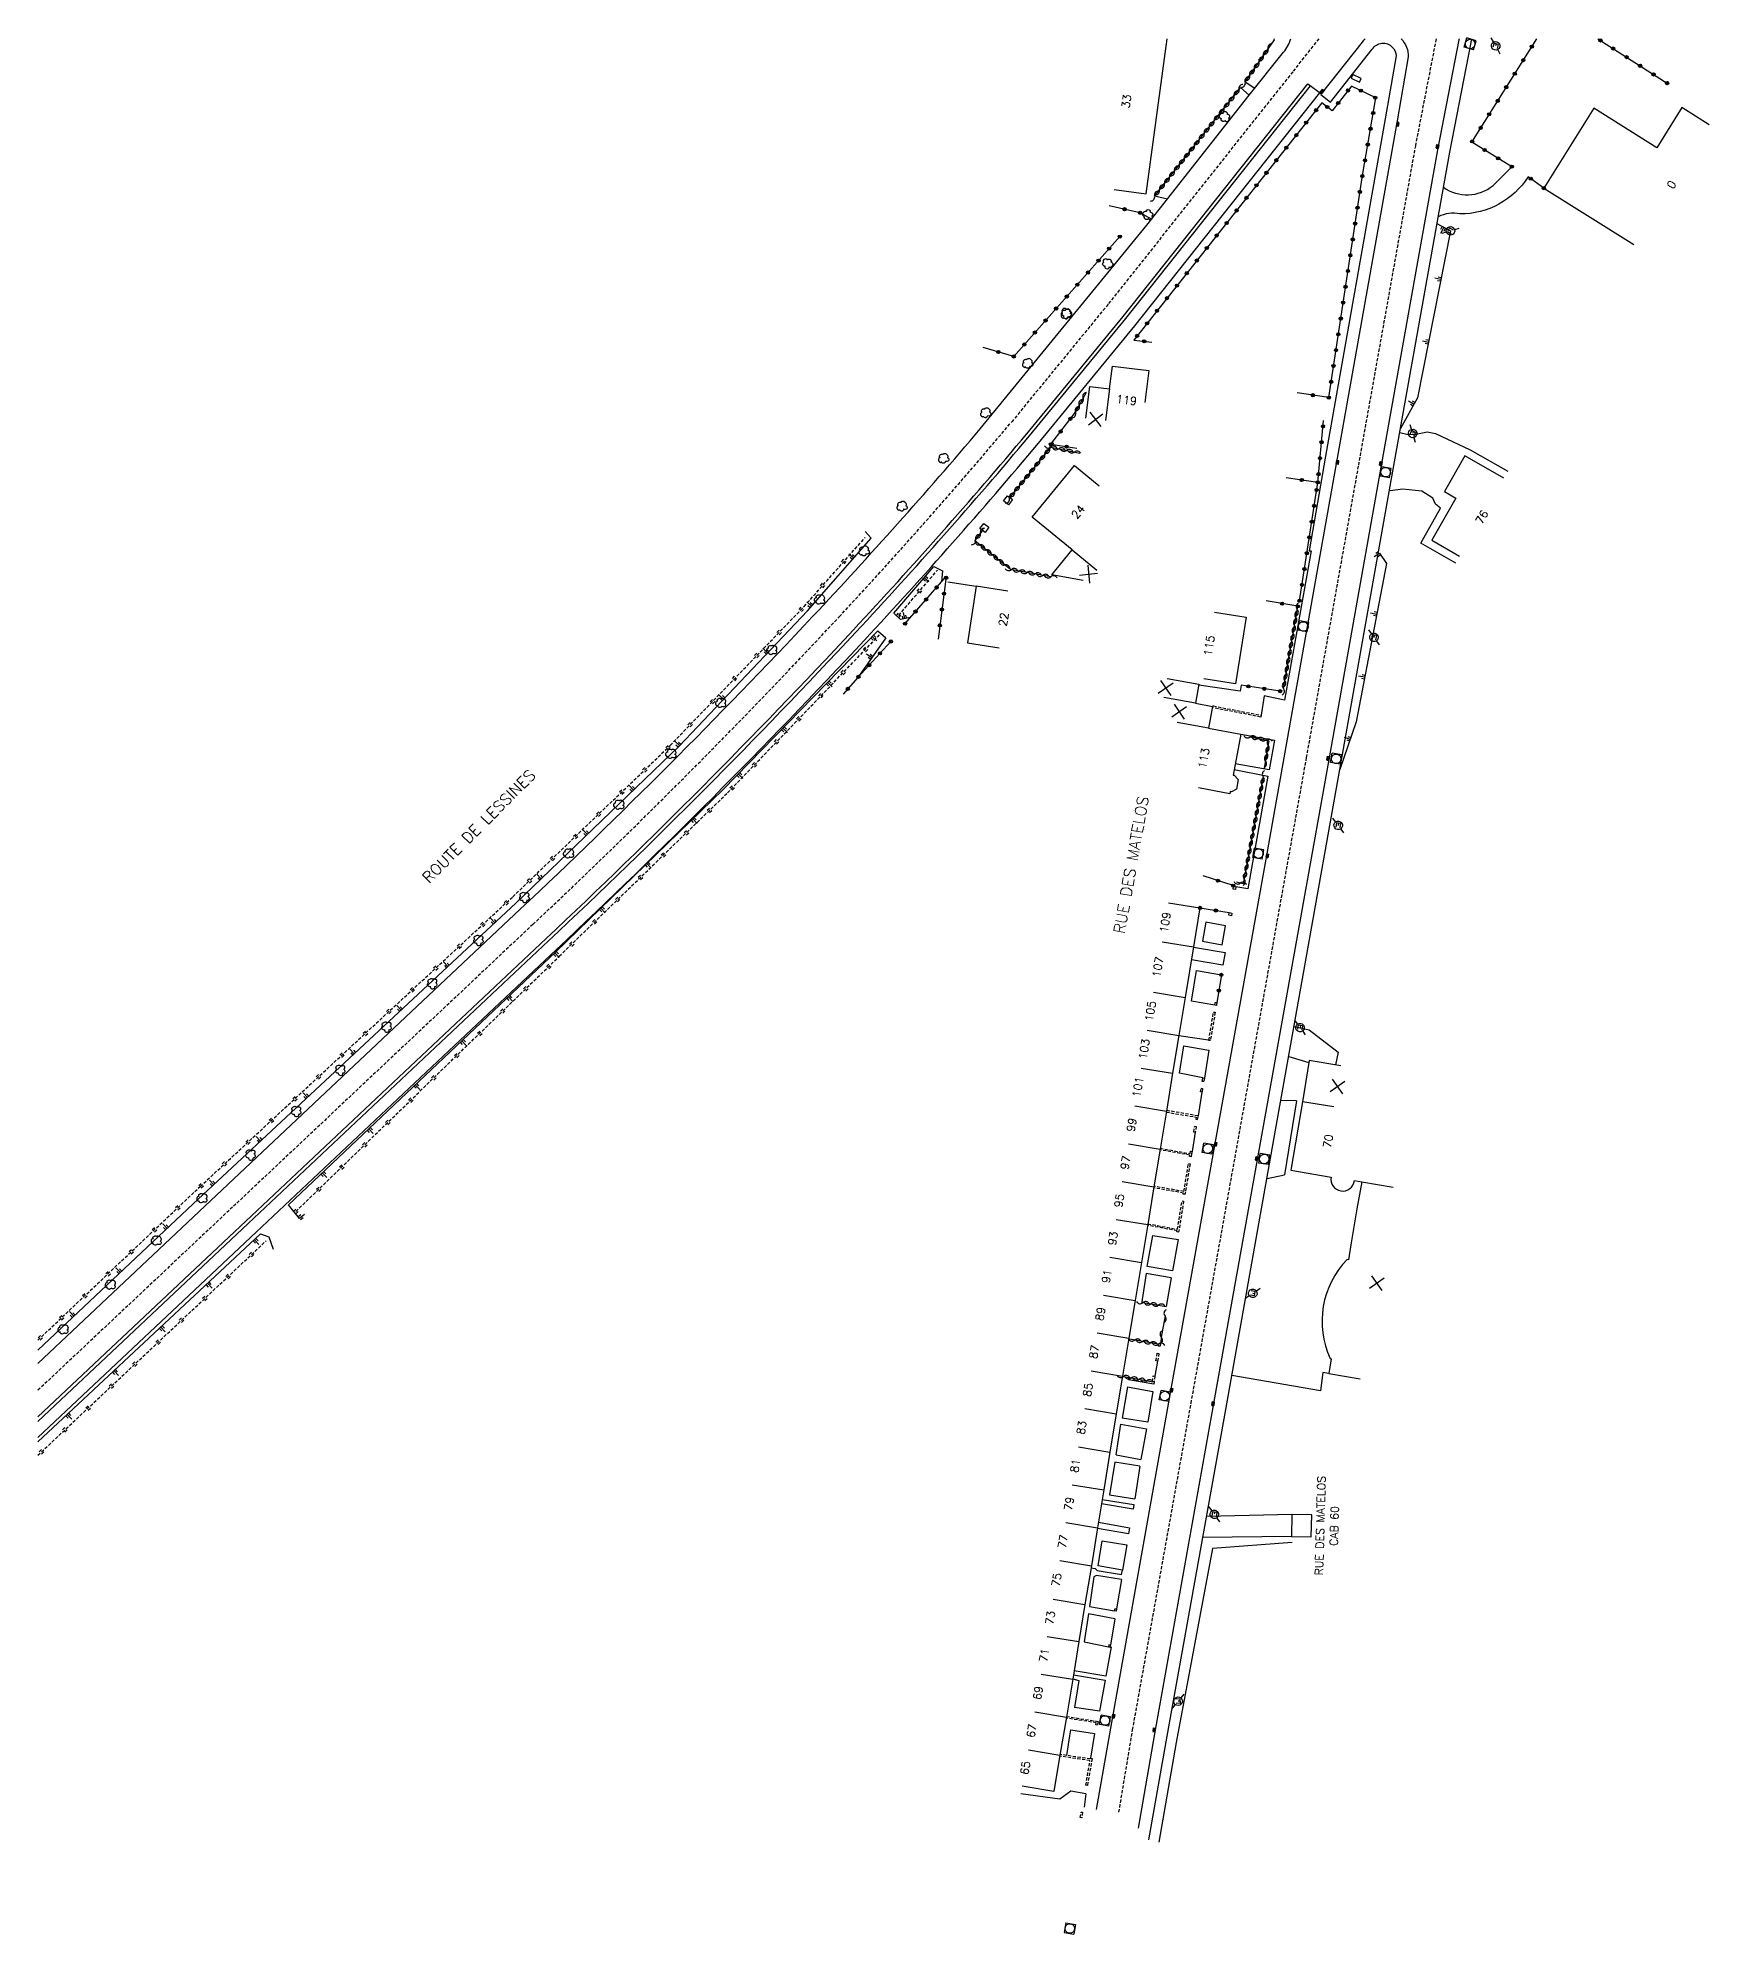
# Model space of a CAD drawing. Header units: millimetres. Extents: x 109000 to 110000, y 146999 to 148000.
# Drawn here: x 109000 to 109261, y 147703.9 to 148000.1 of the extents above; entities that cross this region are included whole.
import ezdxf
from ezdxf.enums import TextEntityAlignment as Align

# ---------------------------------------------------------------- set-up
doc = ezdxf.new("R2010")
doc.units = ezdxf.units.MM
doc.linetypes.add('DASHED', pattern=[0.75, 0.5, -0.25])
doc.layers.get('0').update_dxf_attribs({"linetype": 'CONTINUOUS'})
for name, color, linetype in [('W0001', 6, 'DASHED'), ('W0008', 7, 'CONTINUOUS'), ('W0100', 7, 'CONTINUOUS'), ('W0112', 1, 'DASHED'), ('W0211', 2, 'CONTINUOUS'), ('W0220', 5, 'DASHED'), ('W0300', 7, 'CONTINUOUS'), ('W0310', 3, 'CONTINUOUS'), ('W0322', 7, 'CONTINUOUS'), ('W0330', 7, 'CONTINUOUS'), ('W0334', 7, 'CONTINUOUS'), ('W0400', 7, 'CONTINUOUS'), ('W0420', 7, 'CONTINUOUS'), ('W0471', 7, 'CONTINUOUS'), ('W0984', 7, 'CONTINUOUS'), ('W0989', 7, 'CONTINUOUS'), ('W0991', 7, 'CONTINUOUS'), ('W1102', 7, 'CONTINUOUS')]:
    doc.layers.add(name, color=color, linetype=linetype)
doc.styles.get("Standard").update_dxf_attribs({"font": 'romans.shx', "width": 0.85})

# ---------------------------------------------------------------- blocks, each defined once
blk = doc.blocks.new('T400')
for p, q in [((-0.15, 0.3), (0.15, 0.3)), ((-0.15, -0.25), (-0.15, 0.3)), ((-0.15, 0.15), (0.15, 0.15)), ((-0.15, 0), (0.15, 0)), ((0.15, 0.3), (0.15, -0.25)), ((-0.15, -0.15), (0.15, -0.15)), ((-0.15, -0.25), (-0.15, -0.3)), ((-0.15, -0.3), (0.15, -0.3)), ((0.15, -0.3), (0.15, -0.25))]:
    blk.add_line(p, q)
blk = doc.blocks.new('T420')
for p, q in [((0.75, 0.75), (-0.75, 0.75)), ((-0.75, 0.75), (-0.75, -0.75)), ((0.75, 0.75), (0.75, -0.75)), ((0.75, -0.75), (-0.75, -0.75))]:
    blk.add_line(p, q)
blk.add_ellipse((0, 0), major_axis=(-0.53, 0.53), ratio=1, start_param=3.926991, end_param=10.210176)
blk = doc.blocks.new('T471')
for p, q in [((-0.333334, 0.333334), (-0.333334, -0.333334)), ((-0.333334, 0.333334), (0.333334, 0.333334)), ((-0.333334, 0), (0, 0)), ((0.500001, 0.500001), (1.000002, 1.000002)), ((-0.500001, -0.500001), (-1.000002, -1.000002)), ((-0.333334, -0.333334), (0.333334, -0.333334))]:
    blk.add_line(p, q)
blk.add_ellipse((0, 0), major_axis=(0.471405, 0.471405), ratio=1, start_param=5.4977871438, end_param=11.780972451)
blk = doc.blocks.new('t322o')
at = {"color": 0, "linetype": 'Continuous'}
for radius in [0.25, 0.15]:
    blk.add_circle((0, 0), radius, dxfattribs=at)
blk = doc.blocks.new('t310o')
at = {"color": 0, "linetype": 'Continuous'}
for centre, start, end in [((-0.5, 0.38), 216.8699, 323.1304), ((0.5, -0.37), 36.8699, 143.1303)]:
    blk.add_arc(centre, 0.625, start, end, dxfattribs=at)
blk = doc.blocks.new('t211o')
at = {"color": 0, "linetype": 'Continuous'}
for p, q in [((-0.29, 0.5), (-0.29, 0)), ((0, 1), (0, 0)), ((0.29, 0.5), (0.29, 0))]:
    blk.add_line(p, q, dxfattribs=at)
blk = doc.blocks.new('T300')
for p, q in [((-0.8, 0.51), (-0.86, 0.34)), ((-0.86, 0.34), (-0.86, 0.17)), ((-0.86, 0.17), (-0.74, 0.06)), ((-0.69, 0.63), (-0.8, 0.51)), ((-0.8, -0.06), (-0.74, 0.06)), ((-0.74, 0.06), (-0.69, 0.11)), ((-0.57, 0.69), (-0.69, 0.63)), ((-0.46, 0.69), (-0.57, 0.69)), ((-0.29, 0.63), (-0.46, 0.69)), ((-0.29, 0.63), (-0.17, 0.74)), ((-0.23, 0.57), (-0.29, 0.63)), ((-0.17, 0.74), (-0.06, 0.8)), ((-0.06, 0.8), (0.06, 0.8)), ((0.06, 0.8), (0.23, 0.74)), ((0.23, 0.74), (0.34, 0.63)), ((0.34, 0.63), (0.4, 0.51)), ((0.46, 0.46), (0.34, 0.46)), ((0.4, 0.51), (0.4, 0.46)), ((0.57, 0.4), (0.46, 0.46)), ((0.57, 0.4), (0.69, 0.29)), ((0.69, 0.29), (0.74, 0.17)), ((0.74, 0.06), (0.69, -0.17)), ((0.74, 0.17), (0.74, 0.06)), ((-0.8, -0.17), (-0.8, -0.06)), ((-0.8, -0.23), (-0.8, -0.17)), ((-0.74, -0.34), (-0.8, -0.23)), ((-0.69, -0.4), (-0.74, -0.34)), ((-0.51, -0.46), (-0.69, -0.4)), ((-0.4, -0.46), (-0.51, -0.46)), ((-0.4, -0.46), (-0.34, -0.46)), ((-0.34, -0.46), (-0.34, -0.4)), ((-0.34, -0.51), (-0.34, -0.46)), ((-0.29, -0.63), (-0.34, -0.51)), ((-0.17, -0.74), (-0.29, -0.63)), ((-0.06, -0.8), (-0.17, -0.74)), ((0.06, -0.8), (-0.06, -0.8)), ((0.17, -0.74), (0.06, -0.8)), ((0.23, -0.69), (0.17, -0.74)), ((0.29, -0.46), (0.23, -0.46)), ((0.29, -0.63), (0.23, -0.69)), ((0.46, -0.4), (0.29, -0.46)), ((0.34, -0.51), (0.29, -0.63)), ((0.34, -0.51), (0.34, -0.46)), ((0.57, -0.34), (0.46, -0.4)), ((0.63, -0.29), (0.57, -0.34)), ((0.69, -0.17), (0.63, -0.29))]:
    blk.add_line(p, q)
blk = doc.blocks.new('t112o')
at = {"color": 0, "linetype": 'Continuous'}
for p, q in [((-0.5, 0.5), (0.5, 0.5)), ((-0.5, -0.5), (-0.5, 0.5)), ((0.5, 0.5), (0.5, -0.5)), ((0.5, -0.5), (-0.5, -0.5))]:
    blk.add_line(p, q, dxfattribs=at)
blk = doc.blocks.new('t220o')
at = {"color": 0, "linetype": 'Continuous'}
for p, q in [((-0.25, 0.25), (0.25, 0.25)), ((-0.25, -0.25), (0.25, -0.25))]:
    blk.add_line(p, q, dxfattribs=at)
blk = doc.blocks.new('t991o')
at = {"color": 0, "linetype": 'Continuous'}
for p, q in [((-1, 1), (1, -1)), ((-1, -1), (1, 1))]:
    blk.add_line(p, q, dxfattribs=at)

msp = doc.modelspace()

# ---------------------------------------------------------------- linework, layer by layer
at = {"layer": 'W0001'}
msp.add_lwpolyline([(109200.08, 148000), (109195.99, 147994.84), (109167.15, 147958.51), (109152.15, 147940.22, -0.012669), (109125.16, 147909.71, -0.01678), (109077.32, 147861.66), (109030.41, 147817.5), (109000, 147788.89)], format="xyb", dxfattribs=at)
msp.add_lwpolyline([(109168.85, 147722.98), (109170.99, 147735.84), (109180.12, 147786.86), (109186.98, 147825.21), (109198.16, 147887.71), (109206.3, 147933.38), (109215.2, 147983.27), (109218.45, 148000)], dxfattribs=at)
at = {"layer": 'W0008'}
for points in [[(109000, 147793.09), (109025.16, 147816.82), (109075.33, 147864.01, 0.015499), (109121.01, 147909.74, 0.012122), (109147.2, 147939.04), (109173.19, 147970.85), (109189.18, 147991.17), (109194.55, 147997.88, 0.110033), (109195.7, 148000, 0.156509)], [(109000, 147784.75), (109032.48, 147815.31), (109079.39, 147859.46, 0.01678), (109127.37, 147907.66, 0.012675), (109154.47, 147938.29), (109169.5, 147956.61), (109198.35, 147992.95), (109200.47, 147991.37), (109206.88, 147999.48, -0.043236), (109207.31, 148000, -0.202505)], [(109212.93, 148000, -0.199227), (109214.05, 147997.15), (109212.33, 147987.15), (109202.96, 147934.48), (109196.18, 147896.48), (109191.78, 147871.84), (109183.69, 147826.53), (109176.86, 147788.5), (109167.69, 147736.97), (109165.32, 147723.42)], [(109171.91, 147720.5), (109174.45, 147735.22), (109183.58, 147786.24), (109190.44, 147824.6), (109201.62, 147887.09), (109209.76, 147932.76), (109218.65, 147982.63), (109221.99, 147999.81, -0.000373), (109222.03, 148000)]]:
    msp.add_lwpolyline(points, format="xyb", dxfattribs=at)
at = {"layer": 'W0100'}
for points in [[(109168.12, 147976.44), (109173.08, 147975.76), (109176.41, 148000)], [(109261.03, 147986.57), (109256.79, 147989.23), (109252.86, 147982.96), (109243.03, 147989.13), (109235.22, 147976.67), (109249.28, 147967.85)], [(109163.69, 147940.73), (109164.31, 147945.69), (109167.38, 147945.3), (109167.83, 147948.87), (109173.52, 147948.16), (109172.9, 147943.2)], [(109228.98, 147931.35), (109222.86, 147934.83), (109219.69, 147929.25), (109221.46, 147928.24), (109217.72, 147921.66), (109222.07, 147919.19)], [(109163.28, 147915.36), (109158.37, 147916.26), (109161.55, 147920.14), (109155.3, 147925.27), (109161.9, 147933.32), (109165.77, 147930.14)], [(109151.51, 147913.71), (109146.57, 147914.48), (109145.2, 147905.62), (109150.14, 147904.86)], [(109183.77, 147910.42), (109188.71, 147909.65), (109187.07, 147899.22), (109182.13, 147899.99)], [(109176.41, 147900.06), (109181.33, 147899.16), (109180.79, 147896.19), (109183.49, 147895.7), (109182.86, 147892.29), (109187.88, 147891.37), (109186.71, 147884.98), (109186.87, 147884.95), (109187.45, 147884.27), (109187.19, 147882.8), (109186.41, 147882.35), (109186.24, 147882.39), (109186.18, 147882.05), (109181.26, 147882.96)], [(109176.57, 147865.03), (109181.51, 147864.23), (109180.52, 147858.14), (109179.2, 147850.24), (109178.22, 147844.32), (109177.24, 147838.4), (109176.26, 147832.49), (109175.27, 147826.57), (109174.3, 147820.67), (109173.34, 147814.76), (109172.36, 147808.84), (109171.38, 147802.93), (109170.39, 147797.03), (109169.43, 147791.1), (109168.44, 147785.2), (109167.44, 147779.24), (109166.48, 147773.33), (109165.51, 147767.4), (109164.54, 147761.48), (109163.52, 147755.44), (109162.58, 147749.63), (109161.63, 147743.75), (109160.64, 147737.83), (109159.63, 147731.9), (109158.66, 147726.22), (109153.73, 147727.07)]]:
    msp.add_lwpolyline(points, dxfattribs=at)
for points in [[(109206.42, 147993.19), (109206.68, 147993.79), (109205.39, 147994.42), (109205.13, 147993.83)], [(109198.87, 147765.98), (109198.96, 147769.41), (109195.87, 147769.47), (109195.78, 147766.05)]]:
    msp.add_lwpolyline(points, close=True, dxfattribs=at)
msp.add_lwpolyline([(109203.5, 147839.57), (109198.57, 147840.39), (109197.5, 147833.96), (109195.72, 147823.26), (109201.99, 147822.18, 0.423712), (109203.5, 147820.02, 0.418209), (109205.65, 147821.64), (109206.77, 147821.45), (109206.03, 147817.21), (109205.09, 147811.62), (109204.69, 147809.28), (109204.48, 147809.32, 0.309851), (109201.86, 147793.84), (109202.01, 147793.81), (109201.62, 147791.48), (109206.55, 147790.65)], format="xyb", dxfattribs=at)
at = {"layer": 'W0112'}
for points in [[(109183.49, 147895.7), (109183.51, 147895.8), (109183.6, 147895.78), (109191.06, 147894.33), (109191.01, 147894.05), (109183.45, 147895.51)], [(109176.23, 147832.34), (109180.93, 147831.54), (109180.87, 147831.22), (109181.11, 147831.17), (109181.22, 147831.74), (109176.28, 147832.59)], [(109175.29, 147826.68), (109179.96, 147825.86), (109179.96, 147825.87), (109180.04, 147826.22), (109180.28, 147826.16), (109180.21, 147825.82), (109180.13, 147825.35), (109179.89, 147825.39), (109179.92, 147825.62), (109175.25, 147826.44)], [(109178.99, 147819.93), (109179, 147819.94), (109179.71, 147824.29), (109179.96, 147824.25), (109179.24, 147819.89), (109179.14, 147819.46), (109178.9, 147819.51), (109178.94, 147819.69), (109174.28, 147820.51)], [(109178.99, 147819.93), (109174.32, 147820.75)], [(109179.2, 147819.64), (109179.19, 147819.65)], [(109173.36, 147814.89), (109178, 147814.04), (109178, 147814.04), (109178.71, 147818.47), (109178.96, 147818.43), (109178.25, 147814), (109178.16, 147813.58), (109177.91, 147813.63), (109177.95, 147813.8), (109173.32, 147814.65)], [(109160.66, 147737.93), (109165.61, 147737.15), (109165.5, 147736.59), (109165.26, 147736.63), (109165.32, 147736.94), (109160.61, 147737.68)], [(109164.39, 147731.4), (109164.65, 147731.36), (109163.93, 147727.16), (109163.68, 147727.2), (109164.33, 147731.04), (109159.6, 147731.74)], [(109164.37, 147731.3), (109159.65, 147732)], [(109164.39, 147731.4), (109164.37, 147731.3)]]:
    msp.add_lwpolyline(points, dxfattribs=at)
for points in [[(109187.12, 147867.53), (109187.07, 147867.12), (109186.67, 147867.17), (109186.72, 147867.58)], [(109186.01, 147863.07), (109186.08, 147863.49), (109186.48, 147863.42), (109186.41, 147863)], [(109184.14, 147849.43), (109184.09, 147849), (109183.84, 147849.03), (109183.89, 147849.47)], [(109182.89, 147843.54), (109183.63, 147847.96), (109183.88, 147847.92), (109183.14, 147843.5)], [(109182.21, 147837.65), (109182.11, 147837.1), (109181.87, 147837.14), (109181.96, 147837.69)], [(109181.58, 147835.5), (109181.68, 147836.05), (109181.92, 147836), (109181.82, 147835.45)], [(109180.53, 147829.22), (109180.69, 147830.13), (109180.93, 147830.09), (109180.77, 147829.18)], [(109175.34, 147796.19), (109175.3, 147795.76), (109175.05, 147795.78), (109175.09, 147796.21)], [(109175.09, 147794.65), (109174.88, 147793.42), (109174.63, 147793.46), (109174.84, 147794.69)], [(109174.09, 147790.25), (109174.22, 147791.13), (109174.47, 147791.09), (109174.34, 147790.21)], [(109168.14, 147754.42), (109168.19, 147754.75), (109168.47, 147754.72), (109168.42, 147754.38)], [(109167.5, 147748.77), (109167.54, 147749.08), (109167.26, 147749.12), (109167.22, 147748.81)], [(109162.8, 147722.14), (109162.93, 147722.99), (109163.17, 147722.96), (109163.05, 147722.1)]]:
    msp.add_lwpolyline(points, close=True, dxfattribs=at)
at = {"layer": 'W0211'}
for points in [[(109218.53, 147971.11), (109220.63, 147969.99), (109215.51, 147943.88), (109212.83, 147939.13)], [(109000, 147795.16), (109024.27, 147818), (109074.67, 147864.96), (109100.14, 147889.5), (109120.19, 147910.64), (109130.14, 147921.99), (109129.2, 147923.01)], [(109209.57, 147919.66), (109210.65, 147918.05), (109205.93, 147893.28), (109203.33, 147885.85)], [(109136.3, 147909.61), (109134.74, 147909.26), (109133.7, 147910.29), (109139.92, 147917.56), (109141.29, 147916.86), (109141.16, 147915.18)], [(109040.84, 147815.73), (109039.14, 147817.87), (109080.85, 147857.32), (109107.03, 147882.74), (109131.17, 147907.51), (109132.43, 147906.41), (109128.07, 147900.22)], [(109000, 147780.82), (109034.79, 147813.3), (109036.06, 147812.83), (109036.77, 147810.92)]]:
    msp.add_lwpolyline(points, dxfattribs=at)
at = {"layer": 'W0220'}
for points in [[(109000, 147796.72), (109025.34, 147820.71), (109074.17, 147865.98), (109098.77, 147889.62), (109119.67, 147911.3), (109129.2, 147922.07)], [(109134.45, 147909.93), (109140.51, 147917)], [(109040.28, 147816.81), (109081.44, 147856.68), (109107.72, 147882.21), (109131.5, 147906.92)], [(109000, 147778.74), (109035.65, 147812.24)]]:
    msp.add_lwpolyline(points, dxfattribs=at)
at = {"layer": 'W0310'}
for points in [[(109188.57, 147993.25), (109193.15, 147999.82), (109193.09, 148000)], [(109174.42, 147975.42), (109187.86, 147992.38)], [(109162.06, 147941.65), (109163.76, 147944.8)], [(109151.76, 147928.24), (109158.22, 147936.2)], [(109158.22, 147936.2), (109162.72, 147935.25)], [(109158.2, 147915.95), (109151.91, 147917.11), (109146.33, 147921.58), (109147.7, 147923.36)], [(109194.54, 147898.52), (109196.8, 147911.34)], [(109189.33, 147890.95), (109192.29, 147890.35), (109191.55, 147886.07)], [(109191.4, 147884.69), (109188.28, 147867.98), (109187.21, 147868.24)], [(109172.58, 147802.57), (109176.22, 147801.99)], [(109176.05, 147800.48), (109175.86, 147799.43)], [(109175.03, 147796.08), (109170.51, 147796.88)], [(109175.46, 147797.18), (109175.38, 147796.36)], [(109169.54, 147791.03), (109174.21, 147790.18)]]:
    msp.add_lwpolyline(points, dxfattribs=at)
at = {"layer": 'W0322'}
for points in [[(109230.23, 147980.01), (109223.95, 147983.85), (109234.13, 148000)], [(109243.65, 148000), (109254.66, 147992.95)], [(109201.63, 147943.94), (109206.88, 147978.61), (109208.98, 147990.75), (109205.17, 147992.61), (109202.16, 147988.75), (109200.56, 147989.99), (109171.17, 147952.93), (109173.99, 147952.59)], [(109235.22, 147976.67), (109232.75, 147978.44)], [(109172.17, 147972.81), (109167.3, 147973.91)], [(109152.42, 147950.36), (109169.01, 147969.11)], [(109152.42, 147950.36), (109147.62, 147951.78)], [(109201.63, 147943.94), (109196.68, 147944.68)], [(109158.21, 147936.65), (109162.06, 147941.65)], [(109197.07, 147912.22), (109199.91, 147930.7), (109200.81, 147940.34)], [(109158.21, 147936.65), (109162.25, 147936.02)], [(109199.91, 147930.7), (109194.96, 147931.43)], [(109135.45, 147908.63), (109141.88, 147916.01), (109140.6, 147906.23)], [(109196.8, 147911.34), (109191.87, 147912.17)], [(109133.22, 147905.85), (109128.07, 147900.22), (109125.79, 147897.64)], [(109194.03, 147898.09), (109187.95, 147899)], [(109186.69, 147867.71), (109182, 147869.26)], [(109181.51, 147864.23), (109186.06, 147863.49)], [(109184.85, 147853.78), (109184.14, 147849.43)]]:
    msp.add_lwpolyline(points, dxfattribs=at)
at = {"layer": 'W0330'}
msp.add_lwpolyline([(109195.93, 147765.1), (109183.44, 147764.19), (109177.81, 147733.88), (109175.07, 147718.31)], dxfattribs=at)
at = {"layer": 'W0334'}
for points in [[(109173.52, 147718.65), (109176.4, 147734.87), (109185.53, 147785.89), (109192.39, 147824.25), (109203.49, 147886.76), (109211.63, 147932.43), (109220.52, 147982.28), (109223.85, 147999.42, -0.001147), (109223.98, 148000)], [(109200.47, 147991.37), (109200.4, 147991.29), (109201.89, 147990.11), (109208.43, 147998.36, -0.482258), (109211.55, 147998.7, -0.187506), (109212.15, 147997.31), (109210.46, 147987.48), (109201.09, 147934.81), (109198.55, 147920.03), (109198.89, 147919.99), (109194.73, 147896.7), (109191.53, 147897.35), (109191.06, 147894.33)], [(109000, 147784.02), (109032.84, 147814.92), (109079.75, 147859.07, 0.01678), (109127.76, 147907.3, 0.012676), (109154.88, 147937.96), (109169.91, 147956.28), (109198.77, 147992.64)], [(109000, 147781.53), (109034.08, 147813.6), (109080.99, 147857.75, 0.01678), (109129.09, 147906.06, 0.012679), (109156.28, 147936.8), (109171.32, 147955.14), (109200.23, 147991.55)], [(109219.54, 147976.8, 0.337197), (109227.28, 147977.06), (109230.23, 147980.01)], [(109232.75, 147978.44, -0.259203), (109222.12, 147972.62, 0.170364), (109218.72, 147972.19, 0.170364)]]:
    msp.add_lwpolyline(points, format="xyb", dxfattribs=at)
for points in [[(109189.18, 147991.17), (109187.86, 147992.38)], [(109188.57, 147993.25), (109190.09, 147992.3)], [(109173.94, 147971.8), (109172.17, 147972.81)], [(109176.42, 147974.96), (109174.42, 147975.42)], [(109212.74, 147938.5), (109214.04, 147938.2), (109215.3, 147938.24), (109217, 147938.58), (109218.32, 147938.35), (109223.73, 147935.79), (109229.61, 147932.45)], [(109221.45, 147918.1), (109216, 147921.2), (109219.1, 147926.67), (109218.28, 147927.31), (109217.87, 147928.25), (109216.15, 147929.31), (109213.21, 147929.64), (109211.23, 147929.38)], [(109142.11, 147915.14), (109146.57, 147914.48)], [(109187.95, 147899), (109187.8, 147898.08), (109181.31, 147899.03)], [(109187.88, 147891.37), (109193.17, 147890.45), (109192.33, 147885.8), (109187.03, 147886.73)], [(109186.87, 147885.86), (109192.13, 147884.8), (109189.01, 147867.22), (109187.12, 147867.53)], [(109180.51, 147858.08), (109185.42, 147857.25), (109185.09, 147855.27), (109180.18, 147856.1)], [(109183.84, 147849.03), (109180.2, 147849.64), (109180.97, 147854.43), (109184.85, 147853.78)], [(109196.2, 147845.7), (109198.54, 147845.18), (109203.08, 147841.7), (109202.66, 147839.71)], [(109182.83, 147843.56), (109178.2, 147844.24)], [(109181.96, 147837.69), (109178.33, 147838.42), (109178.97, 147842.67), (109182.89, 147842.03), (109182.21, 147837.65)], [(109195.37, 147841.02), (109198.52, 147840.09)], [(109181.82, 147835.45), (109181.22, 147831.74)], [(109196.61, 147834.1), (109194.15, 147834.16)], [(109196.61, 147834.1), (109194.71, 147822.54)], [(109180.77, 147829.18), (109180.28, 147826.16)], [(109191.98, 147821.97), (109194.71, 147822.54)], [(109177.02, 147806.44), (109173.12, 147807.13), (109172.39, 147802.41)], [(109177.02, 147806.44), (109176.22, 147801.99)], [(109175.86, 147799.43), (109175.46, 147797.18)], [(109174.88, 147793.42), (109174.47, 147791.09)], [(109170.21, 147789.42), (109174.16, 147788.71), (109173.34, 147783.9), (109169.35, 147784.55)], [(109170.21, 147789.42), (109169.35, 147784.55)], [(109174.34, 147790.21), (109174.28, 147789.83), (109170.37, 147790.5), (109170.43, 147790.87)], [(109201.62, 147791.48), (109200.7, 147791.67), (109200.36, 147788.82), (109186.47, 147791.19)], [(109168.41, 147778.8), (109169.17, 147783.6), (109173.16, 147782.86), (109172.26, 147778.08)], [(109172.14, 147777.03), (109168.23, 147777.66), (109167.37, 147772.56), (109171.31, 147771.93)], [(109168.41, 147778.8), (109172.26, 147778.08)], [(109172.14, 147777.03), (109171.31, 147771.93)], [(109166.23, 147771.83), (109171.16, 147771.02), (109171.08, 147770.31), (109166.12, 147771.12)], [(109195.87, 147769.47), (109182.54, 147769.17)], [(109165.65, 147768.29), (109170.52, 147767.42), (109170.34, 147766.44), (109165.49, 147767.31)], [(109195.78, 147766.05), (109181.92, 147765.9)], [(109169.25, 147759.31), (109165.37, 147759.97), (109164.92, 147759.72), (109164.24, 147755.1), (109168.14, 147754.42)], [(109164.48, 147761.13), (109165.13, 147761.03), (109165.45, 147760.73), (109169.27, 147760.1), (109169.39, 147760.78)], [(109169.25, 147759.31), (109168.47, 147754.72)], [(109168.21, 147753.16), (109164.12, 147753.97), (109163.43, 147749.58), (109167.22, 147748.81)], [(109168.21, 147753.16), (109167.54, 147749.08)], [(109167.5, 147748.77), (109167.64, 147748.81), (109166.83, 147744.23), (109161.84, 147745.07)], [(109161.64, 147743.8), (109162.61, 147743.55), (109161.91, 147739.35)], [(109161.73, 147744.41), (109166.69, 147743.59), (109165.84, 147738.75), (109161.91, 147739.35)], [(109160.71, 147731.84), (109161.19, 147734.91), (109161.34, 147735.86), (109165.06, 147735.28), (109164.39, 147731.4)], [(109163.67, 147725.87), (109161.36, 147726.26), (109159.6, 147724.99), (109153.52, 147725.83)], [(109163.67, 147725.87), (109163.41, 147723.76)]]:
    msp.add_lwpolyline(points, dxfattribs=at)
for points in [[(109184.99, 147858.45), (109185.5, 147861.43), (109182.42, 147862), (109181.91, 147859.02)], [(109173.28, 147808.23), (109174.12, 147813.08), (109178.08, 147812.41), (109177.21, 147807.56)], [(109166.25, 147765.35), (109170.07, 147764.73), (109169.39, 147760.78), (109165.61, 147761.45)]]:
    msp.add_lwpolyline(points, close=True, dxfattribs=at)
at = {"layer": 'W1102'}
for p, q in [((109180.79, 147896.19), (109175.87, 147897.09)), ((109182.86, 147892.29), (109177.94, 147893.2)), ((109175.59, 147858.94), (109180.52, 147858.14)), ((109174.26, 147851.07), (109179.2, 147850.24)), ((109173.28, 147845.14), (109178.22, 147844.32)), ((109172.3, 147839.22), (109177.24, 147838.4)), ((109202.43, 147833.14), (109197.5, 147833.96)), ((109171.33, 147833.3), (109176.26, 147832.49)), ((109170.34, 147827.4), (109175.27, 147826.57)), ((109169.37, 147821.48), (109174.3, 147820.67)), ((109168.4, 147815.57), (109173.34, 147814.76)), ((109167.43, 147809.65), (109172.36, 147808.84)), ((109166.44, 147803.75), (109171.38, 147802.93)), ((109165.46, 147797.85), (109170.39, 147797.03)), ((109164.49, 147791.9), (109169.43, 147791.1)), ((109163.5, 147786.03), (109168.44, 147785.2)), ((109162.51, 147780.06), (109167.44, 147779.24)), ((109161.55, 147774.13), (109166.48, 147773.33)), ((109160.57, 147768.21), (109165.51, 147767.4)), ((109159.61, 147762.28), (109164.54, 147761.48)), ((109158.59, 147756.28), (109163.52, 147755.44)), ((109157.65, 147750.43), (109162.58, 147749.63)), ((109156.69, 147744.55), (109161.63, 147743.75)), ((109155.71, 147738.66), (109160.64, 147737.83)), ((109154.7, 147732.74), (109159.63, 147731.9))]:
    msp.add_line(p, q, dxfattribs=at)
at = {"layer": 'W1102', "flags": 128}
for points in [[(109167.38, 147945.3), (109166.76, 147940.34)], [(109161.55, 147920.14), (109165.41, 147916.97)], [(109206.77, 147821.45), (109211.7, 147820.62)]]:
    msp.add_lwpolyline(points, dxfattribs=at)

# ---------------------------------------------------------------- block references
at = {"layer": 'W0112', "rotation": 52.3717427395969}
for p in [(109151.51, 147927.91), (109147.84, 147923.59)]:
    msp.add_blockref('t112o', p, dxfattribs=at)
at = {"layer": 'W0211'}
for p, rotation in [((109219.62, 147970.53), 151.902205484262), ((109219.15, 147962.44), 78.90127162268689), ((109217.23, 147952.62), 78.90127162268689), ((109214.97, 147942.93), 60.5304203136508), ((109127.42, 147918.9), 48.77755870398011), ((109209.57, 147919.66), 123.923645558965), ((109138.42, 147915.81), 229.466268420122), ((109120.83, 147911.37), 48.77755870398011), ((109209.14, 147910.13), 79.20338416459941), ((109135.36, 147909.4), 12.7961372326836), ((109113.98, 147904.09), 46.5209419348121), ((109130.31, 147906.63), 225.74168904366), ((109130.25, 147903.32), 54.8512831706339), ((109123.34, 147899.47), 225.74168904366), ((109207.27, 147900.31), 79.20338416459941), ((109107.1, 147896.84), 46.5209419348121), ((109100.22, 147889.58), 46.5209419348121), ((109116.36, 147892.31), 225.74168904366), ((109204.99, 147890.59), 70.72491456526309), ((109109.38, 147885.15), 225.74168904366), ((109093.02, 147882.64), 43.9349571377873), ((109102.27, 147878.12), 224.149309894878), ((109085.82, 147875.7), 43.9349571377873), ((109078.62, 147868.76), 43.9349571377873), ((109095.09, 147871.15), 224.149309894878), ((109087.92, 147864.18), 224.149309894878), ((109071.37, 147861.88), 42.9712599688301), ((109080.74, 147857.22), 223.406715969409), ((109064.05, 147855.06), 42.9712599688301), ((109056.73, 147848.24), 42.9712599688301), ((109073.48, 147850.35), 223.406715969409), ((109066.21, 147843.48), 223.406715969409), ((109049.41, 147841.43), 42.9712599688301), ((109058.95, 147836.61), 223.406715969409), ((109042.1, 147834.61), 42.9712599688301), ((109034.78, 147827.8), 42.9712599688301), ((109051.68, 147829.73), 223.406715969409), ((109027.46, 147820.98), 42.9712599688301), ((109044.42, 147822.86), 223.406715969409), ((109040.84, 147815.73), 308.462095396632), ((109020.17, 147814.14), 43.263672828447), ((109033.83, 147812.4), 223.031945916743), ((109012.88, 147807.29), 43.263672828447), ((109026.52, 147805.57), 223.031945916743), ((109005.6, 147800.44), 43.263672828447), ((109019.21, 147798.75), 223.031945916743), ((109011.9, 147791.92), 223.031945916743), ((109004.59, 147785.1), 223.031945916743)]:
    msp.add_blockref('t211o', p, dxfattribs=dict(at, rotation=rotation))
at = {"layer": 'W0220'}
for p, rotation in [((109125.89, 147918.33), 48.48742847183456), ((109122.57, 147914.58), 48.48742847183456), ((109137.7, 147913.72), 49.3820406919536), ((109119.24, 147910.86), 46.05617193819954), ((109134.45, 147909.93), 49.3820406919536), ((109115.77, 147907.25), 46.05617193819954), ((109129.26, 147904.59), 46.0898247812157), ((109112.3, 147903.65), 46.05617193819954), ((109108.83, 147900.05), 46.05617193819954), ((109125.79, 147900.99), 46.0898247812157), ((109105.36, 147896.45), 46.05617193819954), ((109122.32, 147897.38), 46.0898247812157), ((109101.89, 147892.85), 46.05617193819954), ((109118.85, 147893.78), 46.0898247812157), ((109115.38, 147890.18), 46.0898247812157), ((109098.41, 147889.27), 43.86450743078144), ((109111.92, 147886.58), 46.0898247812157), ((109094.8, 147885.8), 43.86450743078144), ((109091.2, 147882.34), 43.86450743078144), ((109108.45, 147882.97), 46.0898247812157), ((109087.59, 147878.87), 43.86450743078144), ((109104.89, 147879.47), 44.1830243483399), ((109083.99, 147875.41), 43.86450743078144), ((109101.3, 147875.98), 44.1830243483399), ((109080.38, 147871.94), 43.86450743078144), ((109097.72, 147872.5), 44.1830243483399), ((109094.13, 147869.01), 44.1830243483399), ((109076.78, 147868.48), 43.86450743078144), ((109073.16, 147865.03), 42.82690149231732), ((109090.55, 147865.53), 44.1830243483399), ((109069.49, 147861.63), 42.82690149231732), ((109086.96, 147862.04), 44.1830243483399), ((109065.82, 147858.24), 42.82690149231732), ((109083.38, 147858.56), 44.1830243483399), ((109062.16, 147854.84), 42.82690149231732), ((109079.79, 147855.07), 44.0906464820067), ((109058.49, 147851.44), 42.82690149231732), ((109076.2, 147851.6), 44.0906464820067), ((109072.6, 147848.12), 44.0906464820067), ((109054.82, 147848.04), 42.82690149231732), ((109051.16, 147844.64), 42.82690149231732), ((109069.01, 147844.64), 44.0906464820067), ((109047.49, 147841.24), 42.82690149231732), ((109065.42, 147841.16), 44.0906464820067), ((109043.82, 147837.84), 42.82690149231732), ((109061.83, 147837.68), 44.0906464820067), ((109040.15, 147834.44), 42.82690149231732), ((109058.24, 147834.2), 44.0906464820067), ((109036.49, 147831.04), 42.82690149231732), ((109054.65, 147830.72), 44.0906464820067), ((109032.82, 147827.64), 42.82690149231732), ((109051.06, 147827.24), 44.0906464820067), ((109029.15, 147824.25), 42.82690149231732), ((109047.47, 147823.76), 44.0906464820067), ((109025.49, 147820.85), 42.82690149231732), ((109043.88, 147820.28), 44.0906464820067), ((109021.85, 147817.41), 43.4292150129933), ((109040.28, 147816.81), 44.0906464820067), ((109018.22, 147813.97), 43.4292150129933), ((109014.59, 147810.54), 43.4292150129933), ((109033.36, 147810.09), 43.21089417996701), ((109010.96, 147807.1), 43.4292150129933), ((109029.72, 147806.66), 43.21089417996701), ((109007.33, 147803.66), 43.4292150129933), ((109026.08, 147803.24), 43.21089417996701), ((109003.7, 147800.22), 43.4292150129933), ((109022.43, 147799.82), 43.21089417996701), ((109000.38, 147797.08), 43.4292150129933), ((109018.79, 147796.39), 43.21089417996701), ((109015.14, 147792.97), 43.21089417996701), ((109011.5, 147789.55), 43.21089417996701), ((109007.85, 147786.12), 43.21089417996701), ((109004.21, 147782.7), 43.21089417996701), ((109000.57, 147779.28), 43.21089417996701)]:
    msp.add_blockref('t220o', p, dxfattribs=dict(at, rotation=rotation))
at = {"layer": 'W0300'}
for p, rotation in [((109185.31, 147987.86), 167.011151561826), ((109173.31, 147972.53), 167.011151561826), ((109167.14, 147964.79), 343.510410061363), ((109160.71, 147957.02), 61.55032406955999), ((109160.69, 147957.05), 343.510410061363), ((109154.68, 147949.33), 61.55032406955999), ((109148.11, 147941.61), 61.55032406955999), ((109141.54, 147934.49), 61.55032406955999), ((109135.03, 147927.02), 61.55032406955999), ((109129.12, 147920.03), 61.55032406955999), ((109122.2, 147912.42), 44.18302434834001), ((109114.73, 147904.55), 44.18302434834001), ((109106.76, 147896.28), 44.18302434834001), ((109098.98, 147888.32), 44.0906464820067), ((109090.85, 147880.37), 44.0906464820067), ((109082.99, 147872.75), 44.0906464820067), ((109075.98, 147866), 128.462095396632), ((109068.8, 147859.29), 128.462095396632), ((109061.59, 147852.53), 128.462095396632), ((109054.44, 147845.76), 128.462095396632), ((109047.22, 147839.01), 128.462095396632), ((109040.34, 147832.57), 128.462095396632), ((109033.2, 147825.78), 128.462095396632), ((109025.74, 147818.91), 42.8267278515357), ((109018.6, 147812.29), 42.8267278515357), ((109011.42, 147805.41), 42.8267278515357), ((109004.04, 147798.43), 42.8267278515357)]:
    msp.add_blockref('T300', p, dxfattribs=dict(at, rotation=rotation))
at = {"layer": 'W0310'}
for p, rotation in [((109190.71, 147996.32), 55.1230177623568), ((109191.42, 147997.35), 55.1230177623568), ((109192.14, 147998.38), 55.1230177623568), ((109188.57, 147993.25), 55.1230177623568), ((109189.28, 147994.27), 55.1230177623568), ((109189.99, 147995.3), 55.1230177623568), ((109186.06, 147990.11), 51.6138969993394), ((109186.84, 147991.09), 51.6138969993394), ((109187.61, 147992.07), 51.6138969993394), ((109183.73, 147987.17), 51.6138969993394), ((109184.51, 147988.15), 51.6138969993394), ((109185.28, 147989.13), 51.6138969993394), ((109181.4, 147984.24), 51.6138969993394), ((109182.18, 147985.22), 51.6138969993394), ((109182.96, 147986.2), 51.6138969993394), ((109179.07, 147981.3), 51.6138969993394), ((109179.85, 147982.28), 51.6138969993394), ((109180.63, 147983.26), 51.6138969993394), ((109176.75, 147978.36), 51.6138969993394), ((109177.52, 147979.34), 51.6138969993394), ((109178.3, 147980.32), 51.6138969993394), ((109174.42, 147975.42), 51.6138969993394), ((109175.19, 147976.4), 51.6138969993394), ((109175.97, 147977.38), 51.6138969993394), ((109162.65, 147942.75), 61.5503240695599), ((109163.25, 147943.85), 61.5503240695599), ((109162.06, 147941.65), 61.5503240695599), ((109156.49, 147934.06), 50.9231586206855), ((109157.27, 147935.03), 50.9231586206855), ((109158.22, 147936.2), 348.097743436328), ((109158.06, 147936), 50.9231586206855), ((109159.45, 147935.94), 348.097743436328), ((109160.67, 147935.69), 348.097743436328), ((109161.89, 147935.43), 348.097743436328), ((109154.12, 147931.15), 50.9231586206855), ((109154.91, 147932.12), 50.9231586206855), ((109155.7, 147933.09), 50.9231586206855), ((109151.76, 147928.24), 50.9231586206855), ((109152.55, 147929.21), 50.9231586206855), ((109153.33, 147930.18), 50.9231586206855), ((109146.46, 147921.75), 52.3717427395968), ((109147.22, 147922.74), 52.3717427395968), ((109147.15, 147920.93), 141.315674993229), ((109148.12, 147920.15), 141.315674993229), ((109149.1, 147919.37), 141.315674993229), ((109150.07, 147918.59), 141.315674993229), ((109151.05, 147917.8), 141.315674993229), ((109152.05, 147917.09), 169.578861865401), ((109153.28, 147916.86), 169.578861865401), ((109154.51, 147916.63), 169.578861865401), ((109155.74, 147916.41), 169.578861865401), ((109156.97, 147916.18), 169.578861865401), ((109158.2, 147915.95), 169.578861865401), ((109196.49, 147909.6), 80.0109815421369), ((109196.71, 147910.83), 80.0109815421369), ((109196.06, 147907.13), 80.0109815421369), ((109196.27, 147908.36), 80.0109815421369), ((109195.62, 147904.67), 80.0109815421369), ((109195.84, 147905.9), 80.0109815421369), ((109194.97, 147900.98), 80.0109815421369), ((109195.19, 147902.21), 80.0109815421369), ((109195.41, 147903.44), 80.0109815421369), ((109194.54, 147898.52), 80.0109815421369), ((109194.76, 147899.75), 80.0109815421369), ((109189.33, 147890.95), 348.50744558051), ((109190.56, 147890.7), 348.50744558051), ((109191.78, 147890.45), 348.50744558051), ((109192.16, 147889.62), 260.151789849151), ((109191.74, 147887.16), 260.151789849151), ((109191.95, 147888.39), 260.151789849151), ((109191.18, 147883.46), 259.424109006593), ((109191.4, 147884.69), 259.424109006593), ((109190.72, 147881), 259.424109006593), ((109190.95, 147882.23), 259.424109006593), ((109190.03, 147877.32), 259.424109006593), ((109190.26, 147878.55), 259.424109006593), ((109190.49, 147879.78), 259.424109006593), ((109189.57, 147874.86), 259.424109006593), ((109189.8, 147876.09), 259.424109006593), ((109188.88, 147871.17), 259.424109006593), ((109189.11, 147872.4), 259.424109006593), ((109189.34, 147873.63), 259.424109006593), ((109188.42, 147868.72), 259.424109006593), ((109188.65, 147869.95), 259.424109006593), ((109187.8, 147868.1), 166.357768602909), ((109172.58, 147802.57), 350.931125392884), ((109173.82, 147802.37), 350.931125392884), ((109175.05, 147802.18), 350.931125392884), ((109176.05, 147800.48), 259.962722462549), ((109175.46, 147797.18), 264.005697520547), ((109171.34, 147796.73), 169.979885210767), ((109172.57, 147796.52), 169.979885210767), ((109173.8, 147796.3), 169.979885210767), ((109175.03, 147796.08), 169.979885210767), ((109169.54, 147791.03), 349.697526826663), ((109170.77, 147790.81), 349.697526826663), ((109172, 147790.59), 349.697526826663), ((109173.23, 147790.36), 349.697526826663)]:
    msp.add_blockref('t310o', p, dxfattribs=dict(at, rotation=rotation))
at = {"layer": 'W0322'}
for p, rotation in [((109244.07, 147999.73), 327.3505432765249), ((109232.02, 147996.65), 57.76669051971119), ((109233.35, 147998.76), 57.76669051971119), ((109246.05, 147998.47), 327.3505432765249), ((109248.15, 147997.12), 327.3505432765249), ((109230.68, 147994.53), 57.76669051971119), ((109250.26, 147995.77), 327.3505432765249), ((109252.36, 147994.42), 327.3505432765249), ((109204.63, 147991.92), 232.027541486375), ((109206.63, 147991.89), 153.976900983551), ((109208.88, 147990.8), 153.976900983551), ((109228.02, 147990.3), 57.76669051971119), ((109229.35, 147992.42), 57.76669051971119), ((109254.47, 147993.07), 327.3505432765249), ((109199.66, 147988.85), 231.585780174919), ((109201.39, 147989.34), 142.25088419083), ((109203.1, 147989.95), 232.027541486375), ((109208.57, 147988.39), 80.17787112658148), ((109226.68, 147988.19), 57.76669051971119), ((109196.55, 147984.93), 231.585780174919), ((109198.1, 147986.89), 231.585780174919), ((109208.15, 147985.93), 80.17787112658148), ((109225.35, 147986.07), 57.76669051971119), ((109195, 147982.98), 231.585780174919), ((109207.72, 147983.47), 80.17787112658148), ((109224.02, 147983.96), 57.76669051971119), ((109225.97, 147982.61), 148.624630289392), ((109191.89, 147979.06), 231.585780174919), ((109193.44, 147981.02), 231.585780174919), ((109206.87, 147978.54), 81.38441056072591), ((109207.29, 147981), 80.17787112658148), ((109228.1, 147981.31), 148.624630289392), ((109230.23, 147980.01), 148.624630289392), ((109190.34, 147977.1), 231.585780174919), ((109206.49, 147976.07), 81.38441056072591), ((109233.19, 147978.13), 144.310501494282), ((109235.22, 147976.67), 144.310501494282), ((109169.73, 147973.36), 167.386984144249), ((109172.17, 147972.81), 167.386984144249), ((109187.23, 147973.18), 231.585780174919), ((109188.78, 147975.14), 231.585780174919), ((109206.12, 147973.6), 81.38441056072591), ((109185.68, 147971.22), 231.585780174919), ((109205.75, 147971.13), 81.38441056072591), ((109167.33, 147967.21), 48.4829202845495), ((109168.99, 147969.08), 48.4829202845495), ((109182.57, 147967.31), 231.585780174919), ((109184.12, 147969.26), 231.585780174919), ((109205.37, 147968.65), 81.38441056072591), ((109165.67, 147965.34), 48.4829202845495), ((109181.02, 147965.35), 231.585780174919), ((109204.62, 147963.71), 81.38441056072591), ((109205, 147966.18), 81.38441056072591), ((109162.36, 147961.59), 48.4829202845495), ((109164.02, 147963.47), 48.4829202845495), ((109177.91, 147961.43), 231.585780174919), ((109179.46, 147963.39), 231.585780174919), ((109204.25, 147961.24), 81.38441056072591), ((109159.04, 147957.85), 48.4829202845495), ((109160.7, 147959.72), 48.4829202845495), ((109176.36, 147959.47), 231.585780174919), ((109203.87, 147958.77), 81.38441056072591), ((109157.39, 147955.98), 48.4829202845495), ((109173.25, 147955.55), 231.585780174919), ((109174.8, 147957.51), 231.585780174919), ((109203.5, 147956.29), 81.38441056072591), ((109154.07, 147952.24), 48.4829202845495), ((109155.73, 147954.11), 48.4829202845495), ((109171.7, 147953.59), 231.585780174919), ((109172.8, 147952.73), 353.1439524952381), ((109203.12, 147953.82), 81.38441056072591), ((109150.02, 147951.07), 163.510410060963), ((109152.42, 147950.36), 163.510410060963), ((109202.37, 147948.88), 81.38441056072591), ((109202.75, 147951.35), 81.38441056072591), ((109202, 147946.41), 81.38441056072591), ((109199.15, 147944.31), 171.488447690659), ((109201.63, 147943.94), 171.488447690659), ((109161.26, 147940.62), 52.4456396314194), ((109159.74, 147938.63), 52.4456396314194), ((109200.73, 147939.46), 84.6382480271735), ((109158.21, 147936.65), 351.114838887295), ((109160.68, 147936.27), 351.114838887295), ((109200.26, 147934.48), 84.6382480271735), ((109200.5, 147936.97), 84.6382480271735), ((109197.43, 147931.06), 171.617117294876), ((109200.03, 147931.99), 84.6382480271735), ((109199.73, 147929.51), 81.2645548758092), ((109199.91, 147930.7), 171.617117294876), ((109199.35, 147927.04), 81.2645548758092), ((109198.97, 147924.57), 81.2645548758092), ((109198.21, 147919.63), 81.2645548758092), ((109198.59, 147922.1), 81.2645548758092), ((109197.83, 147917.16), 81.2645548758092), ((109140.38, 147914.29), 48.94501529781749), ((109141.53, 147913.32), 262.55711850989), ((109141.85, 147915.8), 262.55711850989), ((109197.45, 147914.69), 81.2645548758092), ((109137.09, 147910.52), 48.94501529781749), ((109138.74, 147912.4), 48.94501529781749), ((109141.2, 147910.84), 262.55711850989), ((109194.33, 147911.76), 170.453258098243), ((109196.8, 147911.34), 170.453258098243), ((109197.07, 147912.22), 81.2645548758092), ((109135.45, 147908.63), 48.94501529781749), ((109140.88, 147908.36), 262.55711850989), ((109133.22, 147905.85), 227.538299026688), ((109129.85, 147902.16), 227.538299026688), ((109131.53, 147904), 227.538299026688), ((109126.5, 147898.45), 228.454490800391), ((109128.16, 147900.32), 227.538299026688), ((109189.09, 147898.83), 171.432471498499), ((109191.56, 147898.46), 171.432471498499), ((109194.03, 147898.09), 171.432471498499), ((109184.32, 147868.49), 161.766538062002), ((109186.69, 147867.71), 161.766538062002), ((109181.51, 147864.23), 350.819940835909), ((109183.98, 147863.83), 350.819940835909), ((109184.45, 147851.31), 260.766278035648), ((109184.85, 147853.78), 260.766278035648)]:
    msp.add_blockref('t322o', p, dxfattribs=dict(at, rotation=rotation))
at = {"layer": 'W0400'}
for p, rotation in [((109200.59, 147991.79), 321.636116488565), ((109212.39, 147986.63), 169.911129074527), ((109218.6, 147983.15), 349.005108797923), ((109202.98, 147933.82), 169.8663510187984), ((109209.76, 147933.63), 349.8898158401971), ((109201.53, 147887.6), 349.89133494255), ((109192.03, 147872.35), 349.887134378826), ((109183.96, 147827.31), 349.8726497619941), ((109190.38, 147825.1), 349.844430828398), ((109177.07, 147788.91), 349.815664411477), ((109183.55, 147786.79), 349.859052681586), ((109167.99, 147737.99), 349.910825182582), ((109174.37, 147735.83), 349.8534395785501)]:
    msp.add_blockref('T400', p, dxfattribs=dict(at, rotation=rotation))
at = {"layer": 'W0420'}
for p, rotation in [((109223.72, 147999.18), 253.461871143628), ((109210.51, 147932.28), 259.889815840197), ((109197.65, 147908.2), 259.89133494255), ((109202.78, 147887.53), 259.89133494255), ((109190.63, 147872.71), 259.887134378826), ((109182.74, 147826.62), 259.872649761994), ((109191.55, 147825), 260.6781006261181), ((109176.03, 147787.98), 259.924795347117), ((109166.68, 147737.29), 259.924795347117), ((109161.18, 147704.81), 80.31076444722596)]:
    msp.add_blockref('T420', p, dxfattribs=dict(at, rotation=rotation))
at = {"layer": 'W0471'}
for p, rotation in [((109227.69, 147998.88), 253.461871143628), ((109220.63, 147969.99), 331.902205484262), ((109214.72, 147938.33), 240.530420313651), ((109208.68, 147906.49), 259.889815840197), ((109203.1, 147877.12), 260.6781006261181), ((109197.14, 147845.54), 260.6781006261181), ((109189.76, 147804.02), 170.30174651575), ((109183.75, 147769.51), 259.859052681586), ((109178.09, 147740.32), 184.164852057442)]:
    msp.add_blockref('T471', p, dxfattribs=dict(at, rotation=rotation))
at = {"layer": 'W0991'}
for p, rotation in [((109165.22, 147940.53), 82.86829583198383), ((109164.11, 147916.36), 320.6224648649593), ((109176.14, 147898.58), 349.6157206906881), ((109178.26, 147894.9), 349.6157206911287), ((109202.97, 147836.35), 350.5470746425844), ((109209.12, 147805.63), 350.2428087591215)]:
    msp.add_blockref('t991o', p, dxfattribs=dict(at, rotation=rotation))

# ---------------------------------------------------------------- texts
at = {"layer": 'W0984'}
for s, p in [('RUE DES MATELOS', (109200.29, 147767.74)), ('CAB 60', (109202.49, 147767.69))]:
    msp.add_text(s, height=1.25, rotation=88.482, dxfattribs=at).set_placement(p, align=Align.MIDDLE)
at = {"layer": 'W0989'}
msp.add_text('ROUTE DE LESSINES', height=1.75, rotation=45.1275, dxfattribs=at).set_placement((109061.1, 147867.94))
msp.add_text('RUE DES MATELOS', height=1.75, rotation=79.9248, dxfattribs=at).set_placement((109170.76, 147870.95), align=Align.MIDDLE)
at = {"layer": 'W0991'}
for s, rotation, p in [('33', 82.1846, (109170.02, 147990.23)), ('0', 57.898, (109255.16, 147977.21)), ('119', 352.8683, (109170.05, 147943.55)), ('24', 50.6225, (109162.47, 147926.12)), ('76', 60.3796, (109225.53, 147925.27)), ('22', 81.2286, (109150.83, 147909.29)), ('115', 81.1088, (109182.95, 147905.2)), ('113', 79.6157, (109182.11, 147887.61)), ('109', 80.8075, (109176.08, 147861.98)), ('107', 80.4682, (109174.93, 147855)), ('105', 80.6165, (109173.77, 147848.1)), ('103', 80.5799, (109172.79, 147842.18)), ('101', 80.6165, (109171.81, 147836.26)), ('99', 80.5473, (109170.83, 147830.35)), ('70', 80.2441, (109201.51, 147827.78)), ('97', 80.6839, (109169.86, 147824.44)), ('95', 80.6781, (109168.89, 147818.52)), ('93', 80.6686, (109167.91, 147812.61)), ('91', 80.5265, (109166.94, 147806.7)), ('89', 80.5114, (109165.95, 147800.8)), ('87', 80.8084, (109164.98, 147794.88)), ('85', 80.4337, (109164, 147788.96)), ('83', 80.5445, (109163.01, 147783.05)), ('81', 80.7476, (109162.03, 147777.1)), ('79', 80.665, (109161.06, 147771.17)), ('77', 80.7607, (109160.09, 147765.25)), ('75', 80.397, (109159.1, 147759.28)), ('73', 80.8123, (109158.12, 147753.35)), ('71', 80.7782, (109157.17, 147747.49)), ('69', 80.5319, (109156.2, 147741.6)), ('67', 80.3474, (109155.21, 147735.7)), ('65', 80.2791, (109154.22, 147729.9))]:
    msp.add_text(s, height=1.25, rotation=rotation, dxfattribs=at).set_placement(p, align=Align.MIDDLE)

doc.saveas('drawing.dxf')
